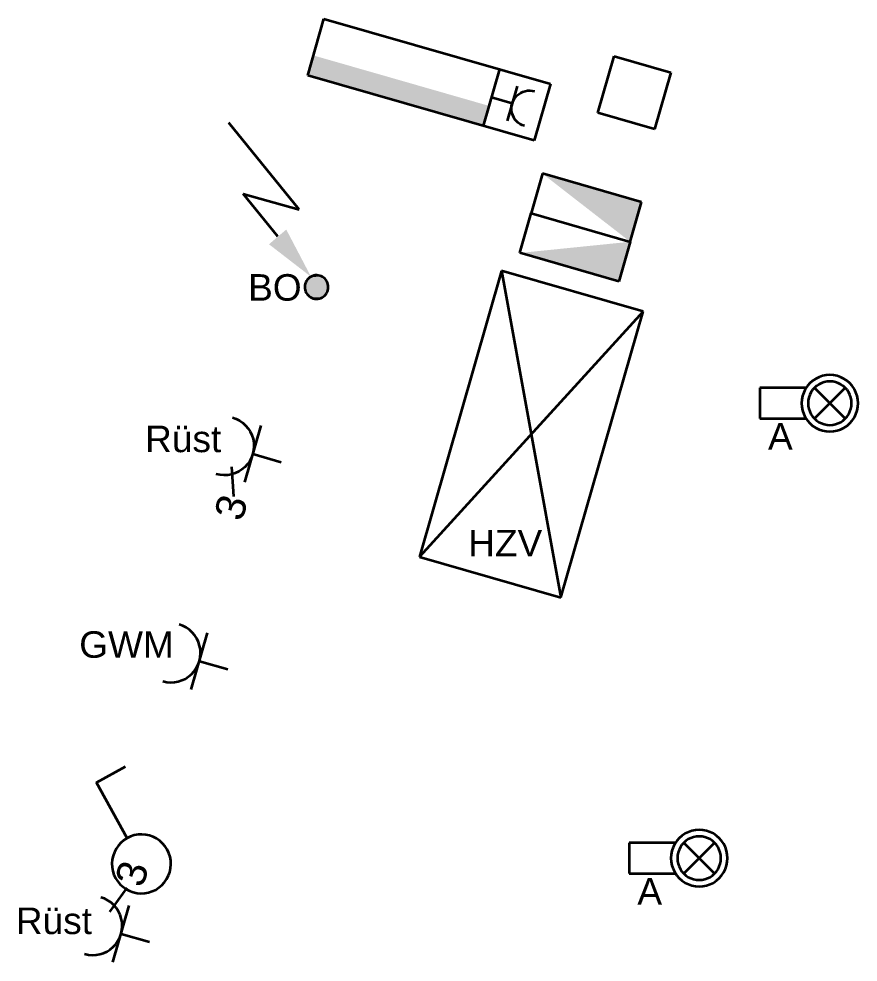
# Model space of a CAD drawing. Extents: x 800 to 1481, y 55 to 490.
# Drawn here: x 1328.46 to 1356.94, y 154.25 to 186.25 of the extents above; entities that cross this region are included whole.
import ezdxf

# ---------------------------------------------------------------- set-up
doc = ezdxf.new("R2010")
doc.units = 0
doc.layers.get('0').update_dxf_attribs({"lineweight": 18})
for name, color, linetype, lineweight, true_color in [('E_Kraft', 1, 'Continuous', 35, 0xff0000), ('E_Licht', 7, 'Continuous', 35, 0x0080ff), ('E_Multimedia', 7, 'Continuous', 35, 0x00e500), ('E_Starkstrom', 1, 'Continuous', 35, 0xff0000), ('E_Verteilung_HLKS', 5, 'Continuous', 35, 0x0000ff)]:
    doc.layers.add(name, color=color, linetype=linetype, lineweight=lineweight, true_color=true_color)
doc.styles.get("Standard").update_dxf_attribs({"font": 'arial.ttf'})

# ---------------------------------------------------------------- blocks, each defined once
blk = doc.blocks.new('Elektroanschluss-A0Q9B2GZAY', base_point=(1335.591, 176.754))
at = {"color": 0, "linetype": 'ByBlock', "lineweight": -2, "ltscale": 0.35}
for p, q in [((1337.976, 179.787), (1335.591, 182.72)), ((1336.072, 180.32), (1337.976, 179.787)), ((1337.249, 178.873), (1336.072, 180.32)), ((1338.195, 177.314), (1338.177, 177.265)), ((1338.219, 177.36), (1338.195, 177.314)), ((1338.249, 177.403), (1338.219, 177.36)), ((1338.284, 177.442), (1338.249, 177.403)), ((1338.324, 177.476), (1338.284, 177.442)), ((1338.368, 177.504), (1338.324, 177.476)), ((1338.415, 177.526), (1338.368, 177.504)), ((1338.465, 177.542), (1338.415, 177.526)), ((1338.517, 177.552), (1338.465, 177.542)), ((1338.569, 177.554), (1338.517, 177.552)), ((1338.621, 177.55), (1338.569, 177.554)), ((1338.672, 177.539), (1338.621, 177.55)), ((1338.722, 177.521), (1338.672, 177.539)), ((1338.768, 177.497), (1338.722, 177.521)), ((1338.811, 177.467), (1338.768, 177.497)), ((1338.85, 177.432), (1338.811, 177.467)), ((1338.884, 177.392), (1338.85, 177.432)), ((1338.912, 177.348), (1338.884, 177.392)), ((1338.934, 177.301), (1338.912, 177.348)), ((1338.166, 177.213), (1338.162, 177.161)), ((1338.162, 177.161), (1338.164, 177.109)), ((1338.164, 177.109), (1338.174, 177.058)), ((1338.177, 177.265), (1338.166, 177.213)), ((1338.174, 177.058), (1338.19, 177.008)), ((1338.19, 177.008), (1338.212, 176.96)), ((1338.905, 176.948), (1338.929, 176.995)), ((1338.929, 176.995), (1338.946, 177.044)), ((1338.95, 177.251), (1338.934, 177.301)), ((1338.946, 177.044), (1338.958, 177.095)), ((1338.959, 177.199), (1338.95, 177.251)), ((1338.958, 177.095), (1338.962, 177.147)), ((1338.962, 177.147), (1338.959, 177.199)), ((1338.212, 176.96), (1338.24, 176.916)), ((1338.24, 176.916), (1338.274, 176.876)), ((1338.274, 176.876), (1338.313, 176.841)), ((1338.313, 176.841), (1338.356, 176.811)), ((1338.356, 176.811), (1338.402, 176.787)), ((1338.402, 176.787), (1338.451, 176.77)), ((1338.451, 176.77), (1338.503, 176.759)), ((1338.503, 176.759), (1338.555, 176.754)), ((1338.555, 176.754), (1338.607, 176.757)), ((1338.607, 176.757), (1338.659, 176.766)), ((1338.659, 176.766), (1338.708, 176.782)), ((1338.708, 176.782), (1338.756, 176.804)), ((1338.756, 176.804), (1338.8, 176.833)), ((1338.8, 176.833), (1338.84, 176.866)), ((1338.84, 176.866), (1338.875, 176.905)), ((1338.875, 176.905), (1338.905, 176.948))]:
    blk.add_line(p, q, dxfattribs=at)
for points in [[(1337.797, 178.605), (1336.949, 178.605), (1337.534, 179.105)], [(1338.375, 177.503), (1337.797, 178.605), (1336.949, 178.605)], [(1338.945, 177.265), (1338.177, 177.265), (1338.912, 177.348)], [(1338.177, 177.265), (1338.912, 177.348), (1338.214, 177.348)], [(1338.912, 177.348), (1338.214, 177.348), (1338.903, 177.36)], [(1338.214, 177.348), (1338.903, 177.36), (1338.219, 177.36)], [(1338.903, 177.36), (1338.219, 177.36), (1338.85, 177.432)], [(1338.219, 177.36), (1338.85, 177.432), (1338.276, 177.432)], [(1338.85, 177.432), (1338.276, 177.432), (1338.837, 177.442)], [(1338.276, 177.432), (1338.837, 177.442), (1338.284, 177.442)], [(1338.837, 177.442), (1338.284, 177.442), (1338.768, 177.497)], [(1338.284, 177.442), (1338.768, 177.497), (1338.358, 177.497)], [(1338.768, 177.497), (1338.358, 177.497), (1338.752, 177.504)], [(1338.358, 177.497), (1338.752, 177.504), (1338.368, 177.504)], [(1338.752, 177.504), (1338.368, 177.504), (1338.672, 177.539)], [(1338.368, 177.504), (1338.672, 177.539), (1338.456, 177.539)], [(1338.672, 177.539), (1338.456, 177.539), (1338.648, 177.542)], [(1338.456, 177.539), (1338.648, 177.542), (1338.465, 177.542)], [(1338.648, 177.542), (1338.465, 177.542), (1338.569, 177.554)], [(1338.96, 177.161), (1338.162, 177.161), (1338.95, 177.251)], [(1338.162, 177.161), (1338.95, 177.251), (1338.175, 177.251)], [(1338.164, 177.147), (1338.96, 177.161), (1338.162, 177.161)], [(1338.962, 177.147), (1338.164, 177.147), (1338.96, 177.161)], [(1338.174, 177.058), (1338.962, 177.147), (1338.164, 177.147)], [(1338.948, 177.058), (1338.174, 177.058), (1338.962, 177.147)], [(1338.179, 177.044), (1338.948, 177.058), (1338.174, 177.058)], [(1338.95, 177.251), (1338.175, 177.251), (1338.945, 177.265)], [(1338.175, 177.251), (1338.945, 177.265), (1338.177, 177.265)], [(1338.946, 177.044), (1338.179, 177.044), (1338.948, 177.058)], [(1338.212, 176.96), (1338.946, 177.044), (1338.179, 177.044)], [(1338.91, 176.96), (1338.212, 176.96), (1338.946, 177.044)], [(1338.221, 176.948), (1338.91, 176.96), (1338.212, 176.96)], [(1338.905, 176.948), (1338.221, 176.948), (1338.91, 176.96)], [(1338.274, 176.876), (1338.905, 176.948), (1338.221, 176.948)], [(1338.848, 176.876), (1338.274, 176.876), (1338.905, 176.948)], [(1338.287, 176.866), (1338.848, 176.876), (1338.274, 176.876)], [(1338.84, 176.866), (1338.287, 176.866), (1338.848, 176.876)], [(1338.356, 176.811), (1338.84, 176.866), (1338.287, 176.866)], [(1338.765, 176.811), (1338.356, 176.811), (1338.84, 176.866)], [(1338.372, 176.804), (1338.765, 176.811), (1338.356, 176.811)], [(1338.756, 176.804), (1338.372, 176.804), (1338.765, 176.811)], [(1338.451, 176.77), (1338.756, 176.804), (1338.372, 176.804)], [(1338.668, 176.77), (1338.451, 176.77), (1338.756, 176.804)], [(1338.476, 176.766), (1338.668, 176.77), (1338.451, 176.77)], [(1338.659, 176.766), (1338.476, 176.766), (1338.668, 176.77)], [(1338.555, 176.754), (1338.659, 176.766), (1338.476, 176.766)]]:
    blk.add_solid(points, dxfattribs=at)
blk = doc.blocks.new('Bauteilbeschriftung-A0Q9B2H1AY', base_point=(1336.24, 176.691))
at = {"color": 0, "linetype": 'ByBlock', "lineweight": -2, "ltscale": 0.35, "insert": (1336.24, 177.591), "char_height": 0.9, "attachment_point": 1}
blk.add_mtext('{\\fArial;BO}', dxfattribs=at)
blk = doc.blocks.new('Steckdose T13_ UP_ 3-fach-A0Q9B2H7AY', base_point=(1335.068, 169.168))
at = {"color": 0, "linetype": 'ByBlock', "lineweight": -2, "ltscale": 0.35}
for p, q in [((1335.712, 172.727), (1335.835, 172.683)), ((1335.835, 172.683), (1335.952, 172.623)), ((1335.952, 172.623), (1336.059, 172.548)), ((1336.059, 172.548), (1336.156, 172.46)), ((1336.673, 172.451), (1336.121, 170.529)), ((1336.156, 172.46), (1336.24, 172.36)), ((1336.24, 172.36), (1336.311, 172.25)), ((1336.311, 172.25), (1336.367, 172.132)), ((1336.367, 172.132), (1336.407, 172.007)), ((1336.407, 172.007), (1336.43, 171.878)), ((1336.43, 171.878), (1336.436, 171.748)), ((1336.425, 171.617), (1336.397, 171.49)), ((1336.436, 171.748), (1336.425, 171.617)), ((1336.293, 171.25), (1336.219, 171.143)), ((1336.353, 171.367), (1336.293, 171.25)), ((1336.397, 171.49), (1336.353, 171.367)), ((1336.397, 171.49), (1337.359, 171.214)), ((1335.68, 171.053), (1335.745, 170.052)), ((1336.031, 170.962), (1335.921, 170.891)), ((1336.131, 171.046), (1336.031, 170.962)), ((1336.219, 171.143), (1336.131, 171.046)), ((1335.288, 170.777), (1335.16, 170.805)), ((1335.418, 170.766), (1335.288, 170.777)), ((1335.549, 170.772), (1335.418, 170.766)), ((1335.678, 170.795), (1335.549, 170.772)), ((1335.802, 170.835), (1335.678, 170.795)), ((1335.921, 170.891), (1335.802, 170.835))]:
    blk.add_line(p, q, dxfattribs=at)
at = {"color": 0, "linetype": 'ByBlock', "lineweight": -2, "ltscale": 0.35, "insert": (1335.068, 169.444), "char_height": 1, "attachment_point": 1, "rotation": 73.9744}
blk.add_mtext('{\\fArial;3}', dxfattribs=at)
blk = doc.blocks.new('Bauteilbeschriftung-A0Q9B2H9AY', base_point=(1332.743, 171.552))
at = {"color": 0, "linetype": 'ByBlock', "lineweight": -2, "ltscale": 0.35, "insert": (1332.743, 172.452), "char_height": 0.9, "attachment_point": 1}
blk.add_mtext('{\\fArial;Rüst}', dxfattribs=at)
blk = doc.blocks.new('Steckdose T13_ UP-A0Q9B2HBAY', base_point=(1333.349, 163.504))
at = {"color": 0, "linetype": 'ByBlock', "lineweight": -2, "ltscale": 0.35}
for p, q in [((1334.024, 165.658), (1333.901, 165.702)), ((1334.141, 165.598), (1334.024, 165.658)), ((1334.248, 165.523), (1334.141, 165.598)), ((1334.345, 165.435), (1334.248, 165.523)), ((1334.31, 163.504), (1334.862, 165.426)), ((1334.429, 165.335), (1334.345, 165.435)), ((1334.5, 165.225), (1334.429, 165.335)), ((1334.556, 165.107), (1334.5, 165.225)), ((1334.595, 164.982), (1334.556, 165.107)), ((1334.619, 164.854), (1334.595, 164.982)), ((1334.625, 164.723), (1334.619, 164.854)), ((1334.586, 164.465), (1334.614, 164.592)), ((1334.614, 164.592), (1334.625, 164.723)), ((1334.407, 164.118), (1334.482, 164.225)), ((1334.482, 164.225), (1334.542, 164.342)), ((1334.542, 164.342), (1334.586, 164.465)), ((1334.586, 164.465), (1335.547, 164.189)), ((1333.991, 163.81), (1334.11, 163.866)), ((1334.11, 163.866), (1334.22, 163.937)), ((1334.22, 163.937), (1334.319, 164.021)), ((1334.319, 164.021), (1334.407, 164.118)), ((1333.349, 163.78), (1333.477, 163.752)), ((1333.477, 163.752), (1333.607, 163.741)), ((1333.607, 163.741), (1333.738, 163.747)), ((1333.738, 163.747), (1333.867, 163.77)), ((1333.867, 163.77), (1333.991, 163.81))]:
    blk.add_line(p, q, dxfattribs=at)
blk = doc.blocks.new('Bauteilbeschriftung-A0Q9B2HDAY', base_point=(1330.508, 164.575))
at = {"color": 0, "linetype": 'ByBlock', "lineweight": -2, "ltscale": 0.35, "insert": (1330.508, 165.475), "char_height": 0.9, "attachment_point": 1}
blk.add_mtext('{\\fArial;GWM}', dxfattribs=at)
blk = doc.blocks.new('Steckdose T13_ UP_ 3-fach-A0Q9B2HFAY', base_point=(1330.691, 154.249))
at = {"color": 0, "linetype": 'ByBlock', "lineweight": -2, "ltscale": 0.35}
for p, q in [((1331.551, 155.96), (1332.138, 156.775)), ((1331.366, 156.403), (1331.243, 156.447)), ((1331.482, 156.343), (1331.366, 156.403)), ((1331.59, 156.268), (1331.482, 156.343)), ((1331.687, 156.18), (1331.59, 156.268)), ((1331.771, 156.08), (1331.687, 156.18)), ((1331.652, 154.249), (1332.204, 156.171)), ((1331.842, 155.97), (1331.771, 156.08)), ((1331.897, 155.852), (1331.842, 155.97)), ((1331.937, 155.727), (1331.897, 155.852)), ((1331.96, 155.599), (1331.937, 155.727)), ((1331.967, 155.468), (1331.96, 155.599)), ((1331.928, 155.21), (1331.956, 155.338)), ((1331.956, 155.338), (1331.967, 155.468)), ((1331.749, 154.863), (1331.824, 154.971)), ((1331.824, 154.971), (1331.884, 155.087)), ((1331.884, 155.087), (1331.928, 155.21)), ((1331.928, 155.21), (1332.889, 154.934)), ((1331.333, 154.555), (1331.451, 154.611)), ((1331.451, 154.611), (1331.561, 154.682)), ((1331.561, 154.682), (1331.661, 154.766)), ((1331.661, 154.766), (1331.749, 154.863)), ((1330.691, 154.525), (1330.819, 154.497)), ((1330.819, 154.497), (1330.949, 154.486)), ((1330.949, 154.486), (1331.08, 154.492)), ((1331.08, 154.492), (1331.208, 154.516)), ((1331.208, 154.516), (1331.333, 154.555))]:
    blk.add_line(p, q, dxfattribs=at)
at = {"color": 0, "linetype": 'ByBlock', "lineweight": -2, "ltscale": 0.35, "insert": (1331.706, 157.02), "char_height": 1, "attachment_point": 1, "rotation": 73.9744}
blk.add_mtext('{\\fArial;3}', dxfattribs=at)
blk = doc.blocks.new('Bauteilbeschriftung-A0Q9B2HHAY', base_point=(1328.357, 155.201))
at = {"color": 0, "linetype": 'ByBlock', "lineweight": -2, "ltscale": 0.35, "insert": (1328.357, 156.101), "char_height": 0.9, "attachment_point": 1}
blk.add_mtext('{\\fArial;Rüst}', dxfattribs=at)
blk = doc.blocks.new('Abzweigdose quadratisch (multi) UP-A0Q9B2MLAY', base_point=(1348.112, 182.51))
at = {"color": 0, "lineweight": -2}
for p, q in [((1348.112, 183.062), (1348.664, 184.984)), ((1348.664, 184.984), (1350.587, 184.432)), ((1350.587, 184.432), (1350.034, 182.51)), ((1350.034, 182.51), (1348.112, 183.062))]:
    blk.add_line(p, q, dxfattribs=at)
blk = doc.blocks.new('Spiegelschrank mit Steckdose R.-A0Q9B2MZAY', base_point=(1338.261, 182.122))
at = {"color": 0, "lineweight": -2}
for p, q in [((1338.261, 184.331), (1338.813, 186.253)), ((1338.813, 186.253), (1346.502, 184.044)), ((1344.772, 184.541), (1344.22, 182.619)), ((1345.95, 182.122), (1338.261, 184.331)), ((1346.502, 184.044), (1345.95, 182.122)), ((1345.37, 183.967), (1345.032, 182.788)), ((1345.426, 183.701), (1345.493, 183.745)), ((1345.493, 183.745), (1345.566, 183.779)), ((1345.566, 183.779), (1345.642, 183.803)), ((1345.642, 183.803), (1345.721, 183.818)), ((1345.721, 183.818), (1345.801, 183.821)), ((1345.801, 183.821), (1345.881, 183.815)), ((1345.881, 183.815), (1345.959, 183.798)), ((1345.201, 183.378), (1344.496, 183.58)), ((1345.201, 183.378), (1345.228, 183.453)), ((1345.228, 183.453), (1345.265, 183.524)), ((1345.265, 183.524), (1345.31, 183.59)), ((1345.31, 183.59), (1345.364, 183.65)), ((1345.364, 183.65), (1345.426, 183.701)), ((1345.177, 183.219), (1345.184, 183.299)), ((1345.181, 183.139), (1345.177, 183.219)), ((1345.195, 183.06), (1345.181, 183.139)), ((1345.184, 183.299), (1345.201, 183.378)), ((1345.22, 182.984), (1345.195, 183.06)), ((1345.254, 182.911), (1345.22, 182.984)), ((1345.297, 182.844), (1345.254, 182.911)), ((1345.349, 182.783), (1345.297, 182.844)), ((1345.408, 182.729), (1345.349, 182.783)), ((1345.474, 182.683), (1345.408, 182.729)), ((1345.545, 182.646), (1345.474, 182.683)), ((1345.621, 182.619), (1345.545, 182.646))]:
    blk.add_line(p, q, dxfattribs=at)
for points in [[(1340.831, 184.331), (1338.261, 184.331), (1338.457, 185.012)], [(1341.846, 183.301), (1340.831, 184.331), (1338.261, 184.331)], [(1344.416, 183.301), (1341.846, 183.301), (1340.831, 184.331)], [(1344.22, 182.619), (1344.416, 183.301), (1341.846, 183.301)]]:
    blk.add_solid(points, dxfattribs=at)
blk = doc.blocks.new('LED-Deckenleuchte mit Trafotunnel-A0Q9B2PLAY', base_point=(1349.169, 156.816))
at = {"color": 0, "linetype": 'ByBlock', "lineweight": -2, "ltscale": 0.35}
for p, q in [((1350.869, 158.455), (1350.787, 158.361)), ((1350.964, 158.538), (1350.869, 158.455)), ((1351.068, 158.608), (1350.964, 158.538)), ((1351.181, 158.664), (1351.068, 158.608)), ((1351.266, 158.459), (1351.179, 158.416)), ((1351.3, 158.704), (1351.181, 158.664)), ((1351.357, 158.49), (1351.266, 158.459)), ((1351.423, 158.728), (1351.3, 158.704)), ((1351.452, 158.509), (1351.357, 158.49)), ((1351.548, 158.737), (1351.423, 158.728)), ((1351.548, 158.515), (1351.452, 158.509)), ((1351.674, 158.728), (1351.548, 158.737)), ((1351.645, 158.509), (1351.548, 158.515)), ((1351.74, 158.49), (1351.645, 158.509)), ((1351.797, 158.704), (1351.674, 158.728)), ((1351.831, 158.459), (1351.74, 158.49)), ((1351.916, 158.664), (1351.797, 158.704)), ((1351.918, 158.416), (1351.831, 158.459)), ((1352.029, 158.608), (1351.916, 158.664)), ((1352.133, 158.538), (1352.029, 158.608)), ((1352.227, 158.455), (1352.133, 158.538)), ((1352.31, 158.361), (1352.227, 158.455)), ((1350.743, 158.299), (1349.169, 158.299)), ((1349.169, 158.299), (1349.169, 157.254)), ((1350.661, 158.144), (1350.621, 158.025)), ((1350.717, 158.257), (1350.661, 158.144)), ((1350.787, 158.361), (1350.717, 158.257)), ((1350.909, 158.146), (1350.866, 158.059)), ((1350.963, 158.226), (1350.909, 158.146)), ((1351.026, 158.299), (1350.963, 158.226)), ((1351.099, 158.362), (1351.026, 158.299)), ((1351.026, 158.299), (1352.071, 157.254)), ((1351.026, 157.254), (1352.071, 158.299)), ((1351.179, 158.416), (1351.099, 158.362)), ((1351.998, 158.362), (1351.918, 158.416)), ((1352.071, 158.299), (1351.998, 158.362)), ((1352.134, 158.226), (1352.071, 158.299)), ((1352.188, 158.146), (1352.134, 158.226)), ((1352.231, 158.059), (1352.188, 158.146)), ((1352.38, 158.257), (1352.31, 158.361)), ((1352.436, 158.144), (1352.38, 158.257)), ((1352.476, 158.025), (1352.436, 158.144)), ((1350.596, 157.902), (1350.588, 157.776)), ((1350.621, 158.025), (1350.596, 157.902)), ((1350.816, 157.873), (1350.81, 157.776)), ((1350.835, 157.968), (1350.816, 157.873)), ((1350.866, 158.059), (1350.835, 157.968)), ((1352.262, 157.968), (1352.231, 158.059)), ((1352.281, 157.873), (1352.262, 157.968)), ((1352.287, 157.776), (1352.281, 157.873)), ((1352.5, 157.902), (1352.476, 158.025)), ((1352.509, 157.776), (1352.5, 157.902)), ((1350.588, 157.776), (1350.596, 157.651)), ((1350.596, 157.651), (1350.621, 157.528)), ((1350.621, 157.528), (1350.661, 157.409)), ((1350.81, 157.776), (1350.816, 157.68)), ((1350.816, 157.68), (1350.835, 157.585)), ((1350.835, 157.585), (1350.866, 157.494)), ((1350.866, 157.494), (1350.909, 157.407)), ((1352.188, 157.407), (1352.231, 157.494)), ((1352.231, 157.494), (1352.262, 157.585)), ((1352.262, 157.585), (1352.281, 157.68)), ((1352.281, 157.68), (1352.287, 157.776)), ((1352.436, 157.409), (1352.476, 157.528)), ((1352.476, 157.528), (1352.5, 157.651)), ((1352.5, 157.651), (1352.509, 157.776)), ((1349.169, 157.254), (1350.743, 157.254)), ((1350.661, 157.409), (1350.717, 157.296)), ((1350.717, 157.296), (1350.787, 157.192)), ((1350.787, 157.192), (1350.869, 157.097)), ((1350.909, 157.407), (1350.963, 157.327)), ((1350.963, 157.327), (1351.026, 157.254)), ((1351.026, 157.254), (1351.099, 157.191)), ((1351.099, 157.191), (1351.179, 157.137)), ((1351.918, 157.137), (1351.998, 157.191)), ((1351.998, 157.191), (1352.071, 157.254)), ((1352.071, 157.254), (1352.134, 157.327)), ((1352.134, 157.327), (1352.188, 157.407)), ((1352.227, 157.097), (1352.31, 157.192)), ((1352.31, 157.192), (1352.38, 157.296)), ((1352.38, 157.296), (1352.436, 157.409)), ((1350.869, 157.097), (1350.964, 157.015)), ((1350.964, 157.015), (1351.068, 156.945)), ((1351.068, 156.945), (1351.181, 156.889)), ((1351.179, 157.137), (1351.266, 157.094)), ((1351.181, 156.889), (1351.3, 156.849)), ((1351.266, 157.094), (1351.357, 157.063)), ((1351.3, 156.849), (1351.423, 156.824)), ((1351.357, 157.063), (1351.452, 157.044)), ((1351.423, 156.824), (1351.548, 156.816)), ((1351.452, 157.044), (1351.548, 157.038)), ((1351.548, 157.038), (1351.645, 157.044)), ((1351.548, 156.816), (1351.674, 156.824)), ((1351.645, 157.044), (1351.74, 157.063)), ((1351.674, 156.824), (1351.797, 156.849)), ((1351.74, 157.063), (1351.831, 157.094)), ((1351.797, 156.849), (1351.916, 156.889)), ((1351.831, 157.094), (1351.918, 157.137)), ((1351.916, 156.889), (1352.029, 156.945)), ((1352.029, 156.945), (1352.133, 157.015)), ((1352.133, 157.015), (1352.227, 157.097))]:
    blk.add_line(p, q, dxfattribs=at)
blk = doc.blocks.new('Bauteilbeschriftung-A0Q9B2PNAY', base_point=(1349.45, 156.201))
at = {"color": 0, "linetype": 'ByBlock', "lineweight": -2, "ltscale": 0.35, "insert": (1349.45, 157.101), "char_height": 0.9, "attachment_point": 1}
blk.add_mtext('{\\fArial;A}', dxfattribs=at)
blk = doc.blocks.new('LED-Deckenleuchte mit Trafotunnel-A0Q9B2PPAY', base_point=(1353.602, 172.252))
at = {"color": 0, "linetype": 'ByBlock', "lineweight": -2, "ltscale": 0.35}
for p, q in [((1355.733, 174.14), (1355.615, 174.099)), ((1355.857, 174.164), (1355.733, 174.14)), ((1355.982, 174.172), (1355.857, 174.164)), ((1356.107, 174.164), (1355.982, 174.172)), ((1356.231, 174.14), (1356.107, 174.164)), ((1356.349, 174.099), (1356.231, 174.14)), ((1355.22, 173.797), (1355.15, 173.692)), ((1355.303, 173.891), (1355.22, 173.797)), ((1355.397, 173.974), (1355.303, 173.891)), ((1355.502, 174.044), (1355.397, 173.974)), ((1355.532, 173.798), (1355.46, 173.734)), ((1355.615, 174.099), (1355.502, 174.044)), ((1355.613, 173.852), (1355.532, 173.798)), ((1355.699, 173.894), (1355.613, 173.852)), ((1355.791, 173.925), (1355.699, 173.894)), ((1355.886, 173.944), (1355.791, 173.925)), ((1355.982, 173.951), (1355.886, 173.944)), ((1356.078, 173.944), (1355.982, 173.951)), ((1356.173, 173.925), (1356.078, 173.944)), ((1356.265, 173.894), (1356.173, 173.925)), ((1356.351, 173.852), (1356.265, 173.894)), ((1356.462, 174.044), (1356.349, 174.099)), ((1356.432, 173.798), (1356.351, 173.852)), ((1356.504, 173.734), (1356.432, 173.798)), ((1356.567, 173.974), (1356.462, 174.044)), ((1356.661, 173.891), (1356.567, 173.974)), ((1356.744, 173.797), (1356.661, 173.891)), ((1356.814, 173.692), (1356.744, 173.797)), ((1355.176, 173.734), (1353.602, 173.734)), ((1353.602, 173.734), (1353.602, 172.69)), ((1355.095, 173.579), (1355.054, 173.461)), ((1355.15, 173.692), (1355.095, 173.579)), ((1355.3, 173.495), (1355.269, 173.403)), ((1355.342, 173.581), (1355.3, 173.495)), ((1355.396, 173.662), (1355.342, 173.581)), ((1355.46, 173.734), (1355.396, 173.662)), ((1355.46, 173.734), (1356.504, 172.69)), ((1355.46, 172.69), (1356.504, 173.734)), ((1356.568, 173.662), (1356.504, 173.734)), ((1356.622, 173.581), (1356.568, 173.662)), ((1356.664, 173.495), (1356.622, 173.581)), ((1356.695, 173.403), (1356.664, 173.495)), ((1356.869, 173.579), (1356.814, 173.692)), ((1356.91, 173.461), (1356.869, 173.579)), ((1355.03, 173.337), (1355.022, 173.212)), ((1355.022, 173.212), (1355.03, 173.087)), ((1355.054, 173.461), (1355.03, 173.337)), ((1355.25, 173.308), (1355.243, 173.212)), ((1355.243, 173.212), (1355.25, 173.116)), ((1355.269, 173.403), (1355.25, 173.308)), ((1356.714, 173.308), (1356.695, 173.403)), ((1356.721, 173.212), (1356.714, 173.308)), ((1356.714, 173.116), (1356.721, 173.212)), ((1356.934, 173.337), (1356.91, 173.461)), ((1356.942, 173.212), (1356.934, 173.337)), ((1356.934, 173.087), (1356.942, 173.212)), ((1355.03, 173.087), (1355.054, 172.963)), ((1355.054, 172.963), (1355.095, 172.845)), ((1355.095, 172.845), (1355.15, 172.732)), ((1355.25, 173.116), (1355.269, 173.021)), ((1355.269, 173.021), (1355.3, 172.929)), ((1355.3, 172.929), (1355.342, 172.843)), ((1355.342, 172.843), (1355.396, 172.762)), ((1356.568, 172.762), (1356.622, 172.843)), ((1356.622, 172.843), (1356.664, 172.929)), ((1356.664, 172.929), (1356.695, 173.021)), ((1356.695, 173.021), (1356.714, 173.116)), ((1356.814, 172.732), (1356.869, 172.845)), ((1356.869, 172.845), (1356.91, 172.963)), ((1356.91, 172.963), (1356.934, 173.087)), ((1353.602, 172.69), (1355.176, 172.69)), ((1355.15, 172.732), (1355.22, 172.627)), ((1355.22, 172.627), (1355.303, 172.533)), ((1355.303, 172.533), (1355.397, 172.45)), ((1355.396, 172.762), (1355.46, 172.69)), ((1355.46, 172.69), (1355.532, 172.626)), ((1355.532, 172.626), (1355.613, 172.572)), ((1355.613, 172.572), (1355.699, 172.53)), ((1355.699, 172.53), (1355.791, 172.499)), ((1356.173, 172.499), (1356.265, 172.53)), ((1356.265, 172.53), (1356.351, 172.572)), ((1356.351, 172.572), (1356.432, 172.626)), ((1356.432, 172.626), (1356.504, 172.69)), ((1356.504, 172.69), (1356.568, 172.762)), ((1356.567, 172.45), (1356.661, 172.533)), ((1356.661, 172.533), (1356.744, 172.627)), ((1356.744, 172.627), (1356.814, 172.732)), ((1355.397, 172.45), (1355.502, 172.38)), ((1355.502, 172.38), (1355.615, 172.325)), ((1355.615, 172.325), (1355.733, 172.284)), ((1355.733, 172.284), (1355.857, 172.26)), ((1355.791, 172.499), (1355.886, 172.48)), ((1355.857, 172.26), (1355.982, 172.252)), ((1355.886, 172.48), (1355.982, 172.473)), ((1355.982, 172.473), (1356.078, 172.48)), ((1355.982, 172.252), (1356.107, 172.26)), ((1356.078, 172.48), (1356.173, 172.499)), ((1356.107, 172.26), (1356.231, 172.284)), ((1356.231, 172.284), (1356.349, 172.325)), ((1356.349, 172.325), (1356.462, 172.38)), ((1356.462, 172.38), (1356.567, 172.45))]:
    blk.add_line(p, q, dxfattribs=at)
blk = doc.blocks.new('Bauteilbeschriftung-A0Q9B2PRAY', base_point=(1353.884, 171.637))
at = {"color": 0, "linetype": 'ByBlock', "lineweight": -2, "ltscale": 0.35, "insert": (1353.884, 172.537), "char_height": 0.9, "attachment_point": 1}
blk.add_mtext('{\\fArial;A}', dxfattribs=at)
blk = doc.blocks.new('UV-A0Q9B2U5AY', base_point=(1345.843, 178.69))
at = {"color": 0, "lineweight": -2}
for p, q in [((1346.229, 181.002), (1345.842, 179.656)), ((1349.593, 180.035), (1346.229, 181.002)), ((1349.206, 178.69), (1349.593, 180.035)), ((1345.842, 179.656), (1349.206, 178.69))]:
    blk.add_line(p, q, dxfattribs=at)
for points in [[(1349.593, 180.035), (1347.473, 180.035), (1346.229, 181.002)], [(1349.206, 178.69), (1349.593, 180.035), (1347.473, 180.035)]]:
    blk.add_solid(points, dxfattribs=at)
blk = doc.blocks.new('UV-A0Q9B2U7AY', base_point=(1345.456, 177.344))
at = {"color": 0, "lineweight": -2}
for p, q in [((1345.456, 178.31), (1345.842, 179.656)), ((1345.842, 179.656), (1349.206, 178.69)), ((1349.206, 178.69), (1348.82, 177.344)), ((1348.82, 177.344), (1345.456, 178.31))]:
    blk.add_line(p, q, dxfattribs=at)
for points in [[(1349.097, 178.31), (1345.456, 178.31), (1349.206, 178.69)], [(1348.82, 177.344), (1349.097, 178.31), (1345.456, 178.31)]]:
    blk.add_solid(points, dxfattribs=at)
blk = doc.blocks.new('UV-A0Q9B3QDAY', base_point=(1342.052, 166.619))
at = {"color": 0, "linetype": 'ByBlock', "lineweight": -2, "ltscale": 0.35}
for p, q in [((1344.84, 177.707), (1342.052, 167.999)), ((1349.646, 176.326), (1344.84, 177.707)), ((1344.84, 177.707), (1346.858, 166.619)), ((1349.646, 176.326), (1342.052, 167.999)), ((1346.858, 166.619), (1349.646, 176.326)), ((1342.052, 167.999), (1346.858, 166.619))]:
    blk.add_line(p, q, dxfattribs=at)
blk = doc.blocks.new('Bauteilbeschriftung-A0Q9B3QFAY', base_point=(1343.708, 168.015))
at = {"color": 0, "linetype": 'ByBlock', "lineweight": -2, "ltscale": 0.35, "insert": (1343.708, 168.915), "char_height": 0.9, "attachment_point": 1}
blk.add_mtext('{\\fArial;HZV}', dxfattribs=at)
blk = doc.blocks.new('Schalter_ Schema 0_ UP-A0Q9B3YNAY', base_point=(1331.092, 156.582))
at = {"color": 0, "linetype": 'ByBlock', "lineweight": -2, "ltscale": 0.35}
for p, q in [((1331.092, 160.339), (1332.078, 160.885)), ((1332.134, 158.456), (1331.092, 160.339)), ((1332.134, 158.457), (1332.024, 158.386)), ((1332.252, 158.512), (1332.134, 158.457)), ((1332.377, 158.552), (1332.252, 158.512)), ((1332.505, 158.575), (1332.377, 158.552)), ((1332.636, 158.582), (1332.505, 158.575)), ((1332.766, 158.571), (1332.636, 158.582)), ((1332.894, 158.543), (1332.766, 158.571)), ((1333.017, 158.499), (1332.894, 158.543)), ((1333.134, 158.439), (1333.017, 158.499)), ((1333.241, 158.364), (1333.134, 158.439)), ((1331.836, 158.205), (1331.761, 158.097)), ((1331.924, 158.301), (1331.836, 158.205)), ((1332.024, 158.386), (1331.924, 158.301)), ((1333.338, 158.276), (1333.241, 158.364)), ((1333.422, 158.176), (1333.338, 158.276)), ((1333.493, 158.066), (1333.422, 158.176)), ((1331.657, 157.858), (1331.629, 157.73)), ((1331.701, 157.981), (1331.657, 157.858)), ((1331.761, 158.097), (1331.701, 157.981)), ((1333.549, 157.948), (1333.493, 158.066)), ((1333.589, 157.823), (1333.549, 157.948)), ((1333.612, 157.695), (1333.589, 157.823)), ((1331.629, 157.73), (1331.618, 157.6)), ((1331.618, 157.6), (1331.625, 157.469)), ((1331.625, 157.469), (1331.648, 157.34)), ((1333.607, 157.433), (1333.618, 157.564)), ((1333.618, 157.564), (1333.612, 157.695)), ((1331.648, 157.34), (1331.688, 157.216)), ((1331.688, 157.216), (1331.743, 157.097)), ((1333.475, 157.066), (1333.535, 157.183)), ((1333.535, 157.183), (1333.579, 157.306)), ((1333.579, 157.306), (1333.607, 157.433)), ((1331.743, 157.097), (1331.814, 156.987)), ((1331.814, 156.987), (1331.899, 156.887)), ((1331.899, 156.887), (1331.995, 156.799)), ((1333.213, 156.778), (1333.313, 156.862)), ((1333.313, 156.862), (1333.401, 156.959)), ((1333.401, 156.959), (1333.475, 157.066)), ((1331.995, 156.799), (1332.103, 156.725)), ((1332.103, 156.725), (1332.219, 156.665)), ((1332.219, 156.665), (1332.342, 156.621)), ((1332.342, 156.621), (1332.47, 156.593)), ((1332.47, 156.593), (1332.6, 156.582)), ((1332.6, 156.582), (1332.731, 156.588)), ((1332.731, 156.588), (1332.86, 156.611)), ((1332.86, 156.611), (1332.984, 156.651)), ((1332.984, 156.651), (1333.103, 156.707)), ((1333.103, 156.707), (1333.213, 156.778))]:
    blk.add_line(p, q, dxfattribs=at)

msp = doc.modelspace()

# ---------------------------------------------------------------- block references
at = {"layer": 'E_Kraft', "ltscale": 0.35}
for name, p in [('Steckdose T13_ UP_ 3-fach-A0Q9B2H7AY', (1335.068, 169.168)), ('Bauteilbeschriftung-A0Q9B2H9AY', (1332.743, 171.552)), ('Bauteilbeschriftung-A0Q9B2HDAY', (1330.508, 164.575)), ('Steckdose T13_ UP-A0Q9B2HBAY', (1333.349, 163.504)), ('Schalter_ Schema 0_ UP-A0Q9B3YNAY', (1331.092, 156.582)), ('Steckdose T13_ UP_ 3-fach-A0Q9B2HFAY', (1330.691, 154.249)), ('Bauteilbeschriftung-A0Q9B2HHAY', (1328.357, 155.201))]:
    msp.add_blockref(name, p, dxfattribs=at)
at = {"layer": 'E_Licht', "linetype": 'Continuous', "ltscale": 0.35}
for name, p in [('Spiegelschrank mit Steckdose R.-A0Q9B2MZAY', (1338.261, 182.122)), ('Abzweigdose quadratisch (multi) UP-A0Q9B2MLAY', (1348.112, 182.51))]:
    msp.add_blockref(name, p, dxfattribs=at)
at = {"layer": 'E_Licht', "ltscale": 0.35}
for name, p in [('LED-Deckenleuchte mit Trafotunnel-A0Q9B2PPAY', (1353.602, 172.252)), ('Bauteilbeschriftung-A0Q9B2PRAY', (1353.884, 171.637)), ('LED-Deckenleuchte mit Trafotunnel-A0Q9B2PLAY', (1349.169, 156.816)), ('Bauteilbeschriftung-A0Q9B2PNAY', (1349.45, 156.201))]:
    msp.add_blockref(name, p, dxfattribs=at)
at = {"layer": 'E_Multimedia', "linetype": 'Continuous', "ltscale": 0.35}
msp.add_blockref('UV-A0Q9B2U7AY', (1345.456, 177.344), dxfattribs=at)
at = {"layer": 'E_Starkstrom', "ltscale": 0.35}
for name, p in [('Elektroanschluss-A0Q9B2GZAY', (1335.591, 176.754)), ('Bauteilbeschriftung-A0Q9B2H1AY', (1336.24, 176.691))]:
    msp.add_blockref(name, p, dxfattribs=at)
at = {"layer": 'E_Starkstrom', "linetype": 'Continuous', "ltscale": 0.35}
msp.add_blockref('UV-A0Q9B2U5AY', (1345.843, 178.69), dxfattribs=at)
at = {"layer": 'E_Verteilung_HLKS', "ltscale": 0.35}
for name, p in [('UV-A0Q9B3QDAY', (1342.052, 166.619)), ('Bauteilbeschriftung-A0Q9B3QFAY', (1343.708, 168.015))]:
    msp.add_blockref(name, p, dxfattribs=at)

doc.saveas('drawing.dxf')
